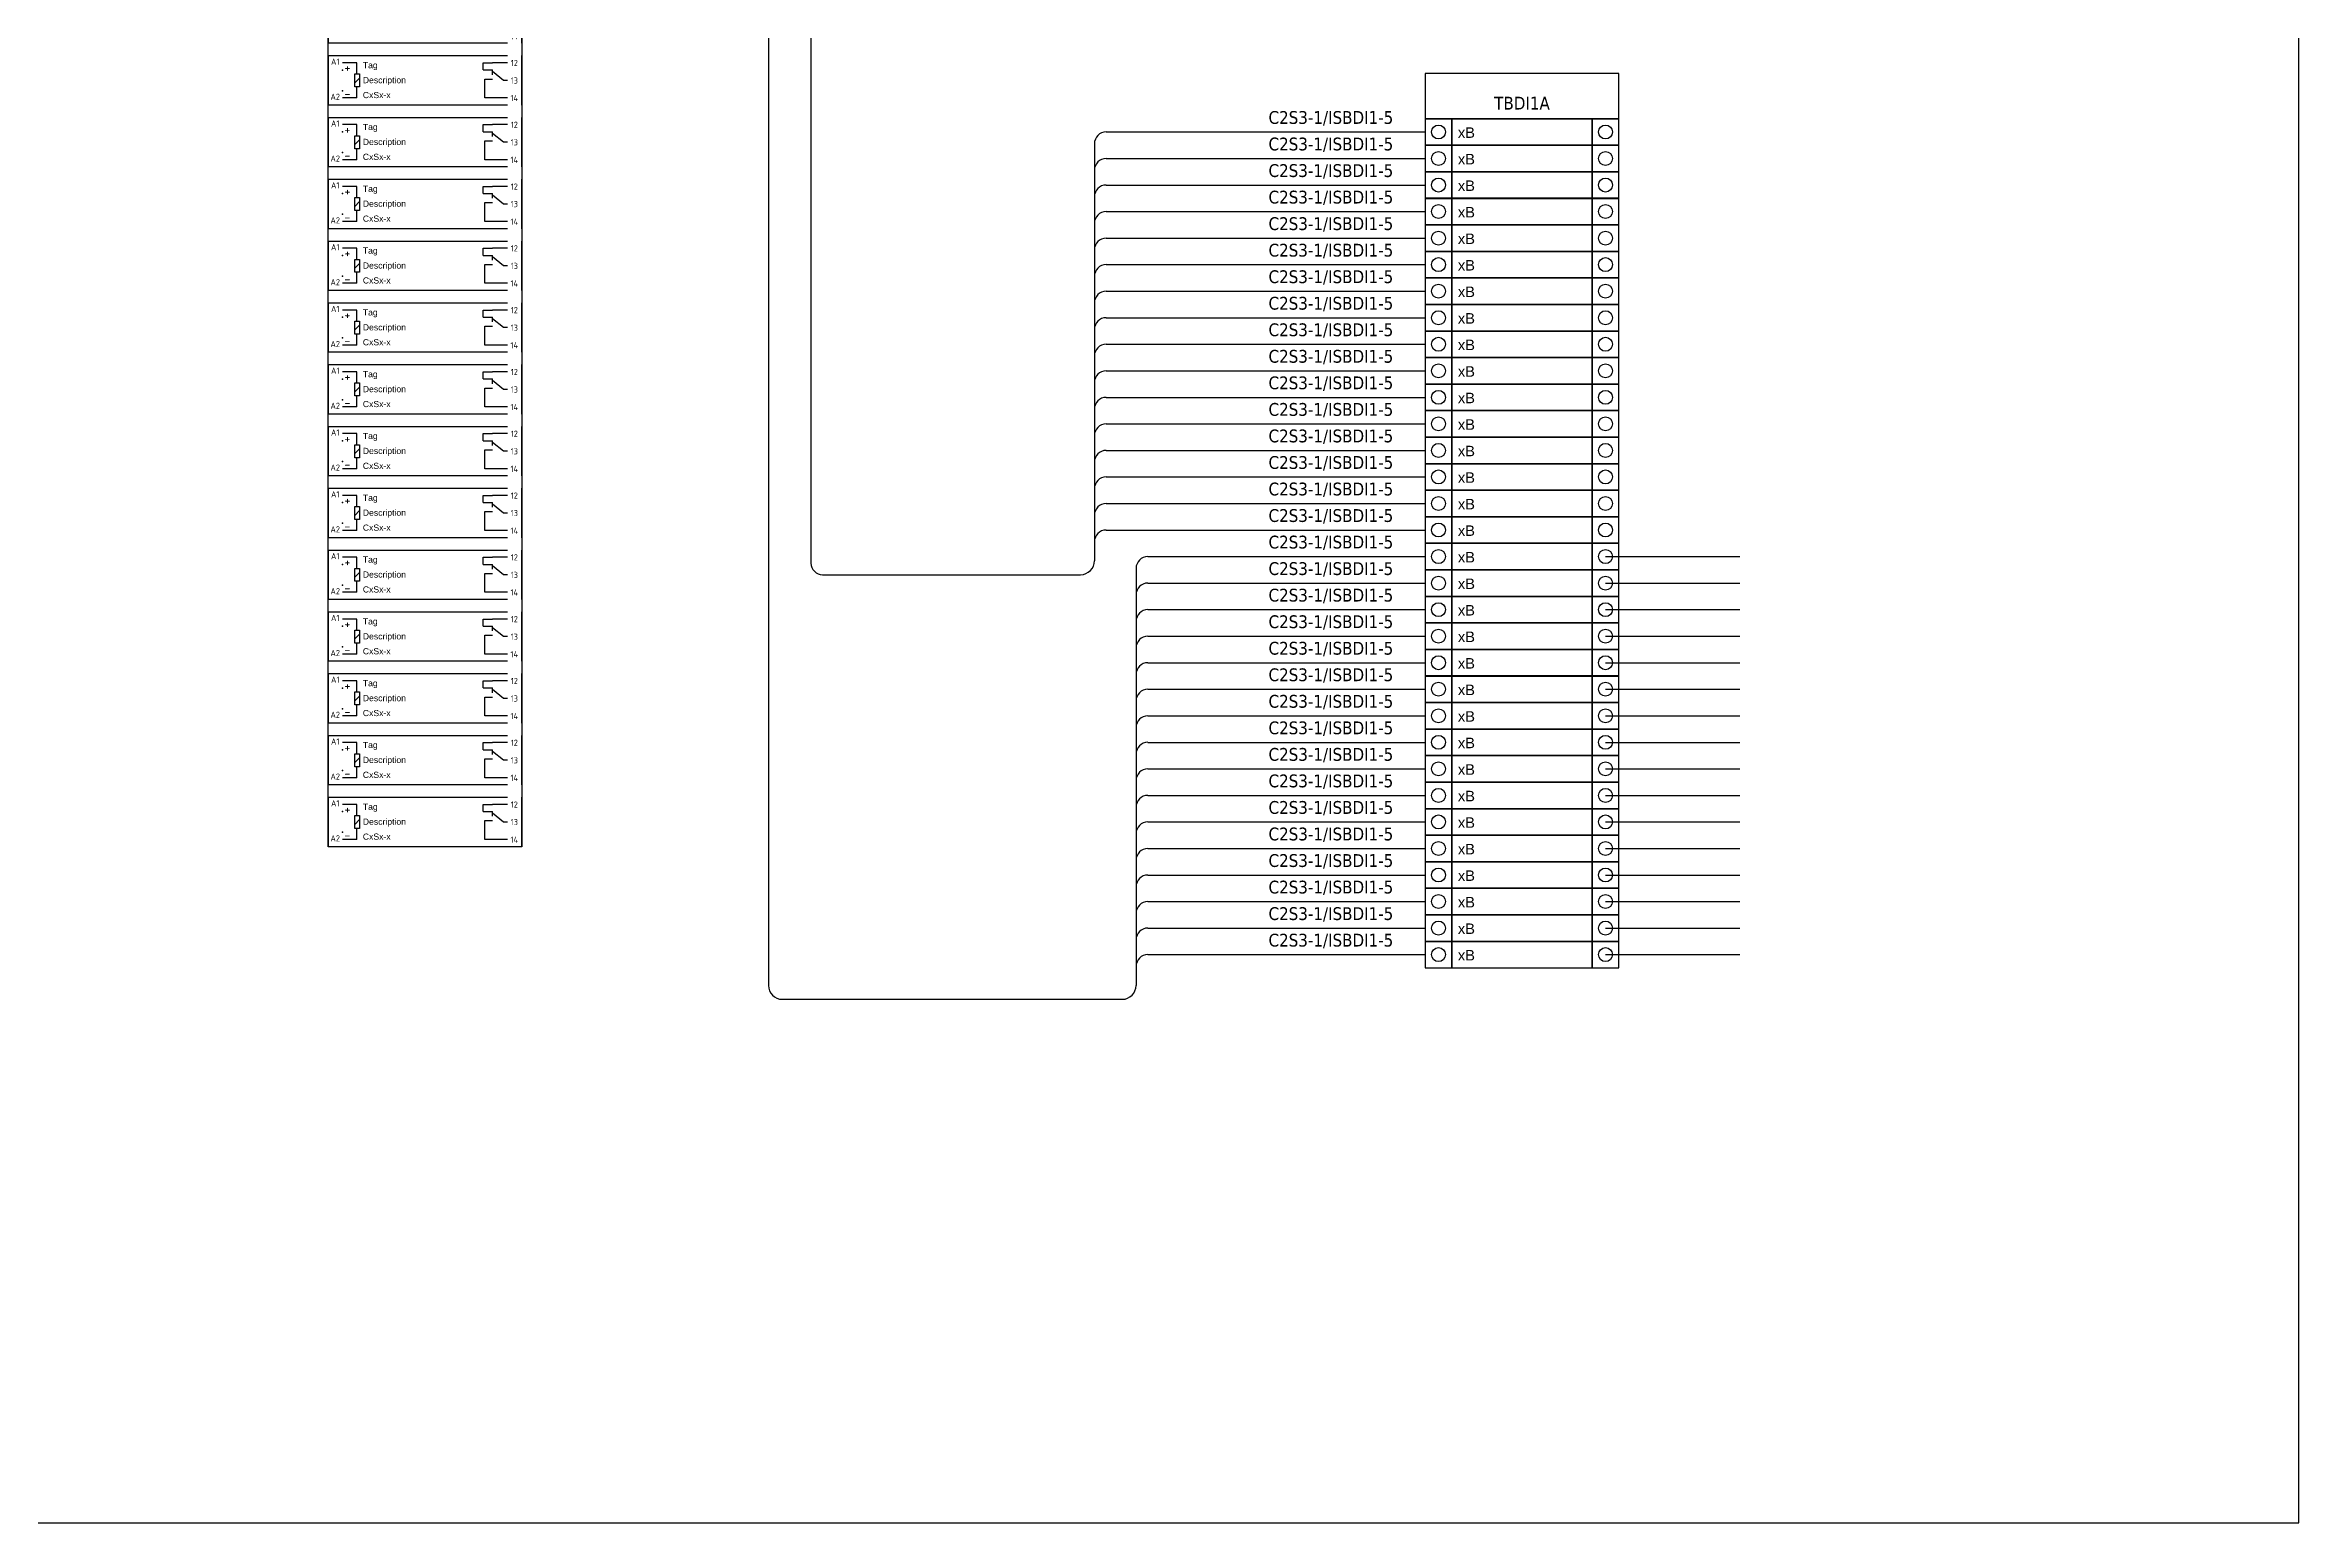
# Model space of a CAD drawing. Header units: millimetres. Extents: x 0 to 98890, y 0 to 68687.
# Drawn here: x 44195 to 98890, y 0 to 35871 of the extents above; entities that cross this region are included whole.
import ezdxf
from ezdxf.enums import TextEntityAlignment as Align

# ---------------------------------------------------------------- set-up
doc = ezdxf.new("R2010")
doc.units = ezdxf.units.MM
doc.layers.add('IE-WIRE', color=7, linetype='Continuous', lineweight=25)
doc.styles.add('ISO3098B', font='ISO3098B.shx')
doc.styles.get("Standard").update_dxf_attribs({"font": 'arial.ttf'})
doc.styles.add('Tahoma', font='')
doc.styles.get('Tahoma').set_extended_font_data('Tahoma')

# ---------------------------------------------------------------- blocks, each defined once
blk = doc.blocks.new('xTermSingleLayer')
at = {"color": 7, "ltscale": 25.4}
for points in [[(0, -537), (537, -537), (537, 0), (0, 0)], [(537, -537), (3378, -537), (3378, 0), (537, 0)], [(3378, -537), (3915, -537), (3915, 0), (3378, 0)]]:
    blk.add_lwpolyline(points, close=True, dxfattribs=at)
for centre in [(268, -268), (3647, -268)]:
    blk.add_circle(centre, 141, dxfattribs=at)
blk.add_attdef('TERMINAL_B', (661, -387), '', height=212)
blk = doc.blocks.new('xTBL_Relay')
at = {"color": 1}
for p, q in [((0, 1201), (4352, 1201)), ((0, 1201), (0, 0)), ((4698, 0), (4698, 1201)), ((4698, 0), (4698, 1201)), ((689, 1026), (345, 1026)), ((759, 657), (645, 543)), ((689, 757), (689, 1026)), ((3760, 853), (3760, 1026)), ((3760, 1026), (3982, 1026)), ((3760, 853), (3982, 853)), ((3795, 175), (3795, 634)), ((3795, 634), (3982, 634)), ((4352, 1026), (3982, 1026)), ((3982, 739), (3982, 853)), ((4250, 600), (3982, 814)), ((4352, 600), (4250, 600)), ((689, 175), (345, 175)), ((689, 175), (689, 443)), ((4352, 175), (3795, 175)), ((4352, 0), (0, 0))]:
    blk.add_line(p, q, dxfattribs=at)
blk.add_lwpolyline([(645, 443), (645, 757), (759, 757), (759, 443)], close=True, dxfattribs=at)
for p in [(345, 851), (4698, 775), (345, 350), (4698, 425)]:
    blk.add_point(p, dxfattribs=at)
at = {"color": 1, "style": 'ISO3098B'}
for s, height, p in [('A1', 150, (168, 1053)), ('12', 150, (4514, 1023)), ('+', 228, (465, 912)), ('+', 228, (465, 912)), ('13', 150, (4514, 598)), ('A2', 150, (168, 202)), ('-', 228, (465, 283)), ('14', 150, (4514, 172))]:
    blk.add_text(s, height=height, dxfattribs=at).set_placement(p, align=Align.MIDDLE)
for tag, p in [('TAG', (838, 895)), ('Description', (838, 532)), ('PLC_POINT', (838, 170))]:
    blk.add_attdef(tag, p, '', height=150)
blk = doc.blocks.new('*U69')
blk.add_blockref('xTBL_Relay', (-2349, -600)).add_auto_attribs({'TAG': 'Tag', 'Description': 'Description', 'PLC_POINT': 'CxSx-x'})
blk = doc.blocks.new('*U70')
at = {"color": 0, "linetype": 'ByBlock', "lineweight": -2, "transparency": 16777216}
for p in [(0, 0), (0, -1500), (0, -3000), (0, -4500), (0, -6000), (0, -7500), (0, -9000), (0, -10500), (0, -12000), (0, -13500), (0, -15000), (0, -16500), (0, -18000), (0, -19500), (0, -21000), (0, -22500), (0, -24000), (0, -25500), (0, -27000), (0, -28500), (0, -30000), (0, -31500), (0, -33000), (0, -34500), (0, -36000), (0, -37500), (0, -39000), (0, -40500), (0, -42000), (0, -43500), (0, -45000), (0, -46500)]:
    blk.add_blockref('*U69', p, dxfattribs=at)

msp = doc.modelspace()

# ---------------------------------------------------------------- linework, layer by layer
for p, q in [((82063, 23455), (85324, 23455)), ((82063, 22811), (85324, 22811)), ((82063, 22167), (85324, 22167)), ((82063, 21523), (85324, 21523)), ((82063, 20879), (85324, 20879)), ((82063, 20235), (85324, 20235)), ((82063, 19591), (85324, 19591)), ((82063, 18946), (85324, 18946)), ((82063, 18302), (85324, 18302)), ((82063, 17658), (85324, 17658)), ((82063, 17014), (85324, 17014)), ((82063, 16370), (85324, 16370)), ((82063, 15726), (85324, 15726)), ((82063, 15082), (85324, 15082)), ((82063, 14438), (85324, 14438)), ((82063, 13794), (85324, 13794))]:
    msp.add_line(p, q)
msp.add_lwpolyline([(0, 0), (98890, 0), (98890, 68687), (0, 68687)], close=True)
at = {"color": 4}
msp.add_lwpolyline([(51068, 65214), (55766, 65214), (55766, 16413), (51068, 16413)], close=True, dxfattribs=at)
at = {"color": 4, "ltscale": 25.4}
msp.add_lwpolyline([(77687, 34083), (82385, 34083), (82385, 35184), (77687, 35184)], close=True, dxfattribs=at)
at = {"layer": 'IE-WIRE', "color": 4, "ltscale": 25.4}
for p, q in [((62782, 63506), (62782, 23296)), ((61748, 53200), (61748, 13046)), ((69660, 33476), (69660, 23352)), ((69946, 33761), (77687, 33761)), ((69946, 33761), (77687, 33761)), ((69946, 33117), (77687, 33117)), ((69946, 33117), (77687, 33117)), ((69946, 32473), (77687, 32473)), ((69946, 32473), (77687, 32473)), ((69946, 31829), (77687, 31829)), ((69946, 31829), (77687, 31829)), ((69946, 31185), (77687, 31185)), ((69946, 31185), (77687, 31185)), ((69946, 30541), (77687, 30541)), ((69946, 30541), (77687, 30541)), ((69946, 29897), (77687, 29897)), ((69946, 29897), (77687, 29897)), ((69946, 29252), (77687, 29252)), ((69946, 29252), (77687, 29252)), ((69946, 28608), (77687, 28608)), ((69946, 28608), (77687, 28608)), ((69946, 27964), (77687, 27964)), ((69946, 27964), (77687, 27964)), ((69946, 27320), (77687, 27320)), ((69946, 27320), (77687, 27320)), ((69946, 26676), (77687, 26676)), ((69946, 26676), (77687, 26676)), ((69946, 26032), (77687, 26032)), ((69946, 26032), (77687, 26032)), ((69946, 25388), (77687, 25388)), ((69946, 25388), (77687, 25388)), ((69946, 24744), (77687, 24744)), ((69946, 24744), (77687, 24744)), ((69946, 24099), (77687, 24099)), ((69946, 24099), (77687, 24099)), ((70671, 23170), (70671, 13046)), ((70957, 23455), (77687, 23455)), ((70957, 23455), (77687, 23455)), ((70957, 22811), (77687, 22811)), ((70957, 22811), (77687, 22811)), ((70957, 22167), (77687, 22167)), ((70957, 22167), (77687, 22167)), ((70957, 21523), (77687, 21523)), ((70957, 21523), (77687, 21523)), ((70957, 20879), (77687, 20879)), ((70957, 20879), (77687, 20879)), ((70957, 20235), (77687, 20235)), ((70957, 20235), (77687, 20235)), ((70957, 19591), (77687, 19591)), ((70957, 19591), (77687, 19591)), ((70957, 18946), (77687, 18946)), ((70957, 18946), (77687, 18946)), ((70957, 18302), (77687, 18302)), ((70957, 18302), (77687, 18302)), ((70957, 17658), (77687, 17658)), ((70957, 17658), (77687, 17658)), ((70957, 17014), (77687, 17014)), ((70957, 17014), (77687, 17014)), ((70957, 16370), (77687, 16370)), ((70957, 16370), (77687, 16370)), ((70957, 15726), (77687, 15726)), ((70957, 15726), (77687, 15726)), ((70957, 15082), (77687, 15082)), ((70957, 15082), (77687, 15082)), ((70957, 14438), (77687, 14438)), ((70957, 14438), (77687, 14438)), ((70957, 13794), (77687, 13794)), ((70957, 13794), (77687, 13794))]:
    msp.add_line(p, q, dxfattribs=at)
at = {"layer": 'IE-WIRE', "color": 4}
for p, q in [((63062, 23016), (69324, 23016)), ((62084, 12710), (70335, 12710))]:
    msp.add_line(p, q, dxfattribs=at)
at = {"layer": 'IE-WIRE', "color": 4, "ltscale": 25.4}
for centre, radius, start, end in [((69946, 33476), 286, 90, 180), ((69946, 32832), 286, 90, 180), ((69946, 32187), 286, 90, 180), ((69946, 31543), 286, 90, 180), ((69946, 30899), 286, 90, 180), ((69946, 30255), 286, 90, 180), ((69946, 29611), 286, 90, 180), ((69946, 28967), 286, 90, 180), ((69946, 28323), 286, 90, 180), ((69946, 27679), 286, 90, 180), ((69946, 27034), 286, 90, 180), ((69946, 26390), 286, 90, 180), ((69946, 25746), 286, 90, 180), ((69946, 25102), 286, 90, 180), ((69946, 24458), 286, 90, 180), ((69946, 23814), 286, 90, 180), ((69324, 23352), 336, 270, 0), ((70957, 23170), 286, 90, 180), ((70957, 22526), 286, 90, 180), ((70957, 21881), 286, 90, 180), ((70957, 21237), 286, 90, 180), ((70957, 20593), 286, 90, 180), ((70957, 19949), 286, 90, 180), ((70957, 19305), 286, 90, 180), ((70957, 18661), 286, 90, 180), ((70957, 18017), 286, 90, 180), ((70957, 17373), 286, 90, 180), ((70957, 16729), 286, 90, 180), ((70957, 16084), 286, 90, 180), ((70957, 15440), 286, 90, 180), ((70957, 14796), 286, 90, 180), ((70957, 14152), 286, 90, 180), ((70957, 13508), 286, 90, 180), ((62084, 13046), 336, 180, 270), ((70335, 13046), 336, 270, 0)]:
    msp.add_arc(centre, radius, start, end, dxfattribs=at)
at = {"layer": 'IE-WIRE', "color": 4}
msp.add_arc((63062, 23296), 280, 180, 270, dxfattribs=at)

# ---------------------------------------------------------------- block references
msp.add_blockref('*U70', (53417, 63513))
at = {"xscale": 1.2, "yscale": 1.2, "zscale": 1.2}
for p in [(77687, 34083), (77687, 33439), (77687, 32795), (77687, 32151), (77687, 31507), (77687, 30863), (77687, 30219), (77687, 29574), (77687, 28930), (77687, 28286), (77687, 27642), (77687, 26998), (77687, 26354), (77687, 25710), (77687, 25066), (77687, 24422), (77687, 23777), (77687, 23133), (77687, 22489), (77687, 21845), (77687, 21201), (77687, 20557), (77687, 19913), (77687, 19269), (77687, 18624), (77687, 17980), (77687, 17336), (77687, 16692), (77687, 16048), (77687, 15404), (77687, 14760), (77687, 14116)]:
    msp.add_blockref('xTermSingleLayer', p, dxfattribs=at).add_auto_attribs({'TERMINAL_B': 'xB'})

# ---------------------------------------------------------------- texts
at = {"color": 4, "style": 'Tahoma'}
msp.add_text('TBDI1A', height=310.9, dxfattribs=at).set_placement((80036, 34461), align=Align.MIDDLE_CENTER)
for p in [(73885, 33958), (73885, 33314), (73885, 32669), (73885, 32025), (73885, 31381), (73885, 30737), (73885, 30093), (73885, 29449), (73885, 28805), (73885, 28161), (73885, 27517), (73885, 26872), (73885, 26228), (73885, 25584), (73885, 24940), (73885, 24296), (73885, 23652), (73885, 23008), (73885, 22364), (73885, 21719), (73885, 21075), (73885, 20431), (73885, 19787), (73885, 19143), (73885, 18499), (73885, 17855), (73885, 17211), (73885, 16567), (73885, 15922), (73885, 15278), (73885, 14634), (73885, 13990)]:
    msp.add_text('C2S3-1/ISBDI1-5', height=310.9, dxfattribs=at).set_placement(p)

doc.saveas('drawing.dxf')
